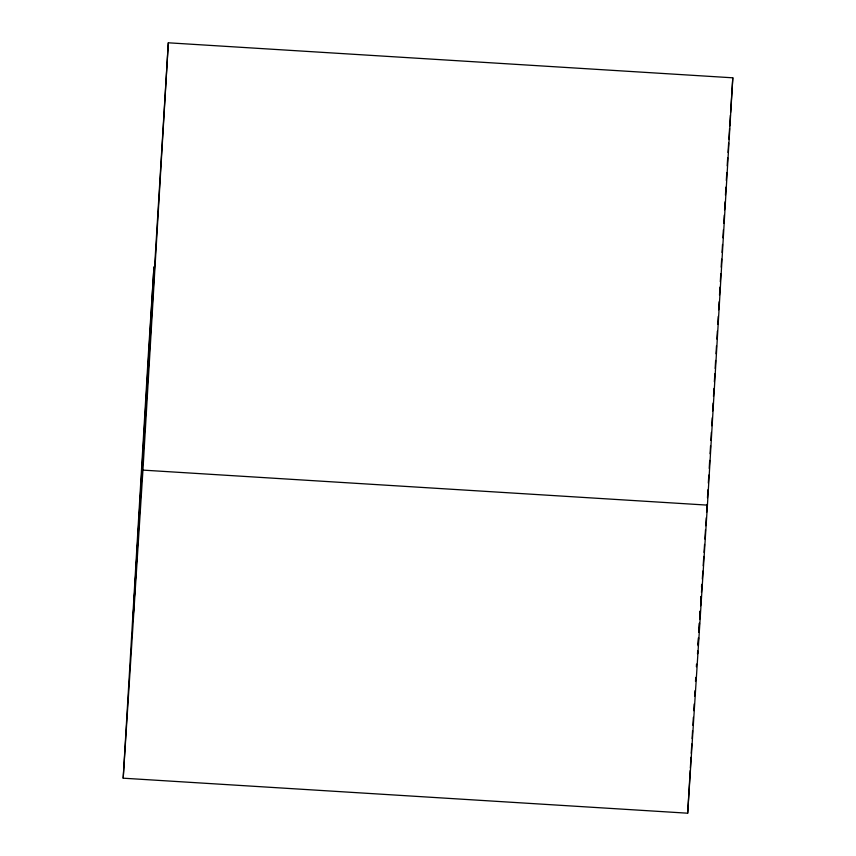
<?xml version="1.0" encoding="UTF-8"?>
<svg xmlns="http://www.w3.org/2000/svg" width="856" height="856" viewBox="0 0 856 856"><rect width="100%" height="100%" fill="white"/><g stroke="black" fill="none" stroke-linecap="round" stroke-linejoin="round"><path stroke-width="1.28" d="M123.189 778.19L148.57 350.874L153.962 266.858L133.054 618.76L168.322 42.8L732.811 77.81L707.431 505.126L687.678 813.2L123.189 778.19L142.941 470.115L168.322 42.8M687.678 813.2L690.203 770.603M690.364 767.939L690.995 757.293M691.231 753.291L691.787 743.982M692.097 738.653L692.579 730.66M692.889 725.342L693.371 717.349M693.767 710.694L694.163 704.039M694.633 696.056L694.954 690.728M695.5 681.408L695.735 677.417M696.377 666.77L696.527 664.106M697.704 651.106L697.544 653.77L697.715 651.106M698.1 644.44L698.496 637.774M698.892 631.107L699.363 623.115M699.759 616.448L700.08 611.12M700.625 601.789L700.946 596.45M701.503 587.12L701.663 584.455M706.596 512.402L707.077 504.409M707.473 497.743L707.944 489.739M708.34 483.073L708.822 475.08M709.217 468.414L709.688 460.421M710.084 453.755L710.555 445.751M710.876 440.423L711.347 432.43M711.743 425.764L712.224 417.76M712.62 411.094L713.091 403.101M713.487 396.435L713.968 388.431M714.364 381.776L714.835 373.772M715.156 368.444L715.627 360.44M716.023 353.774L716.493 345.781M716.889 339.115L717.371 331.122M717.767 324.456L718.238 316.453M718.633 309.786L719.115 301.794M719.511 295.127L719.982 287.135M720.303 281.795L720.773 273.802M721.169 267.136L721.651 259.133M722.047 252.477L722.518 244.474M722.913 237.808L723.384 229.815M723.78 223.149L724.262 215.145M724.572 209.816L725.053 201.823M725.449 195.157L725.92 187.154M726.316 180.488L726.798 172.495M727.193 165.829L727.686 157.825M728.028 152.496L728.627 143.155M728.884 139.154L729.569 128.486M729.74 125.821L730.425 115.153M730.596 112.489L732.811 77.81M698.057 645.766L698.571 637.763M698.913 632.434L699.513 623.093M699.769 619.091L700.272 611.098M700.615 605.759L701.214 596.429M701.471 592.427L701.984 584.423M702.327 579.084L702.84 571.08M703.183 565.752L703.782 556.411M704.039 552.409L704.552 544.416M704.895 539.077L705.494 529.736M705.751 525.745L706.264 517.741M142.941 470.115L707.431 505.126"/></g></svg>
